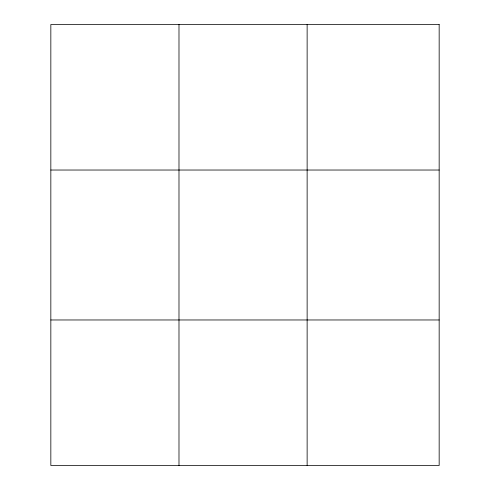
<?xml version="1.0" encoding="UTF-8"?>
<svg xmlns="http://www.w3.org/2000/svg" width="490" height="490" viewBox="0 0 490 490"><rect width="100%" height="100%" fill="white"/><g stroke="black" fill="none" stroke-linecap="round" stroke-linejoin="round"><path stroke-width="0.73" d="M50.838 170.03L439.163 170.03M50.838 319.97L439.163 319.97M307.132 24.5L307.132 465.5M178.985 24.5L178.985 465.5M439.163 24.5L439.163 465.5L50.838 465.5L50.838 24.5L439.163 24.5"/></g></svg>
